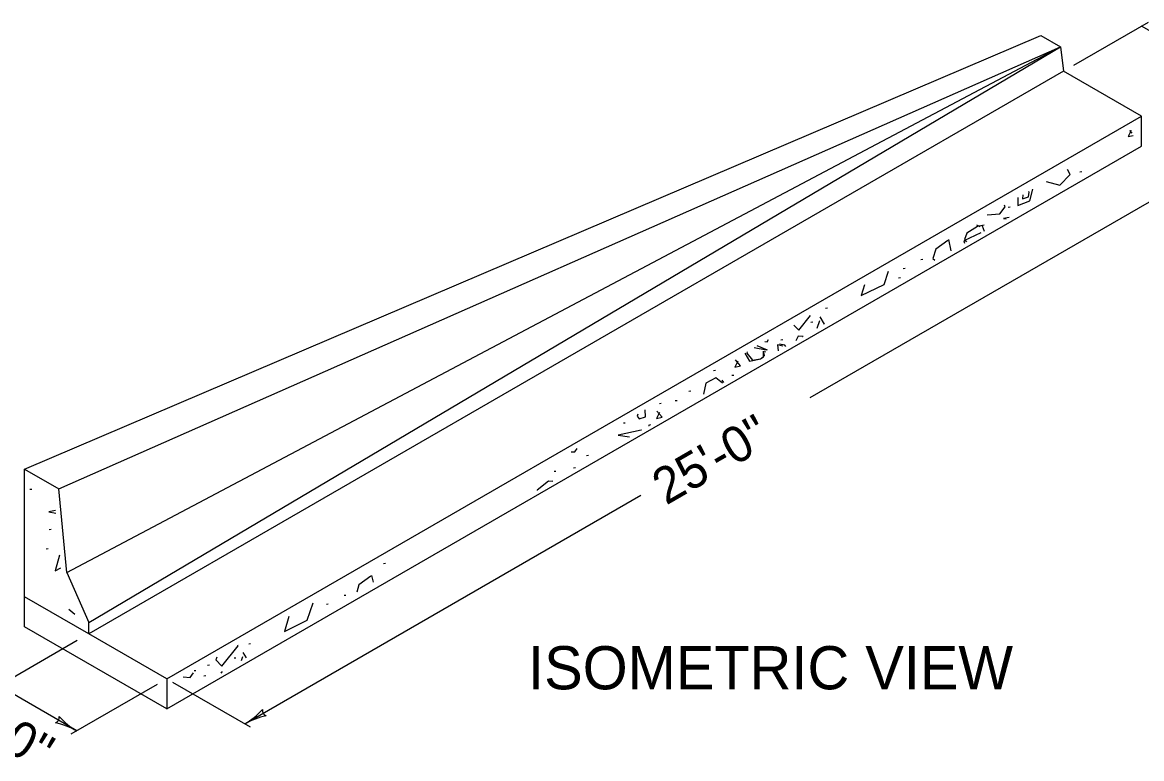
# Model space of a CAD drawing. Extents: x 1007 to 1035.5, y 1000.5 to 1021.5.
# Drawn here: x 1017.59 to 1023.81, y 1005.44 to 1009.53 of the extents above; entities that cross this region are included whole.
import ezdxf

# ---------------------------------------------------------------- set-up
doc = ezdxf.new("R2010")
doc.units = 0
doc.layers.add('Level 1', color=7, linetype='Continuous')

msp = doc.modelspace()

# ---------------------------------------------------------------- linework, layer by layer
at = {"layer": 'Level 1'}
for p, q in [((1023.8452, 1009.5252), (1023.4315, 1009.2863)), ((1024.2418, 1009.2542), (1023.8088, 1009.5042)), ((1017.6068, 1007.0433), (1023.2495, 1009.4521)), ((1023.2495, 1009.4521), (1023.3578, 1009.3896)), ((1017.7963, 1006.9339), (1023.3578, 1009.3896)), ((1017.8414, 1006.4703), (1023.3578, 1009.3896)), ((1017.9632, 1006.1917), (1023.3578, 1009.3896)), ((1023.3578, 1009.3896), (1023.3758, 1009.2542)), ((1023.2669, 1009.3495), (1023.282, 1009.3495)), ((1023.3758, 1009.2542), (1017.9632, 1006.1292)), ((1023.8088, 1009.0042), (1023.3758, 1009.2542)), ((1018.3962, 1005.8792), (1023.8088, 1009.0042)), ((1023.8088, 1008.8375), (1023.8088, 1009.0042)), ((1018.3962, 1005.7125), (1023.8088, 1008.8375)), ((1021.9677, 1007.4412), (1024.2418, 1008.7542)), ((1017.6068, 1006.3349), (1017.6068, 1007.0433)), ((1017.6068, 1007.0433), (1017.7963, 1006.9339)), ((1017.8414, 1006.4703), (1017.7963, 1006.9339)), ((1018.8292, 1005.6292), (1021.0291, 1006.8993)), ((1017.8414, 1006.4703), (1017.9632, 1006.1917)), ((1017.6068, 1006.1683), (1017.6068, 1006.3349)), ((1017.9632, 1006.1292), (1017.6068, 1006.3349)), ((1018.3962, 1005.7125), (1017.6068, 1006.1683)), ((1017.9632, 1006.1292), (1017.9632, 1006.1917)), ((1017.8982, 1006.0917), (1017.4288, 1005.8207)), ((1018.3962, 1005.8792), (1017.9632, 1006.1292)), ((1017.8962, 1005.5905), (1017.4632, 1005.8405)), ((1018.3425, 1005.8482), (1017.8633, 1005.5715)), ((1018.3962, 1005.8792), (1018.3962, 1005.7125)), ((1018.8603, 1005.6113), (1018.4292, 1005.8602))]:
    msp.add_line(p, q, dxfattribs=at)
for points in [[(1023.7505, 1008.9243), (1023.7345, 1008.891)], [(1023.7345, 1008.891), (1023.7613, 1008.8977)], [(1023.7562, 1008.9106), (1023.7432, 1008.9254)], [(1023.4113, 1008.6802), (1023.3964, 1008.7088)], [(1023.4773, 1008.6953), (1023.4667, 1008.694)], [(1023.2793, 1008.6421), (1023.354, 1008.6215)], [(1023.354, 1008.6215), (1023.4113, 1008.6802)], [(1023.1501, 1008.5684), (1023.1473, 1008.5455)], [(1023.1847, 1008.5815), (1023.18, 1008.5855)], [(1023.1807, 1008.5562), (1023.1847, 1008.5815)], [(1023.1887, 1008.5334), (1023.2048, 1008.5996)], [(1023.0224, 1008.4613), (1023.0504, 1008.5)], [(1023.0504, 1008.5), (1023.0466, 1008.5096)], [(1023.0781, 1008.499), (1023.0674, 1008.4977)], [(1023.122, 1008.5524), (1023.122, 1008.5081)], [(1023.122, 1008.5081), (1023.1887, 1008.5334)], [(1023.1473, 1008.5455), (1023.1807, 1008.5562)], [(1022.9521, 1008.4558), (1023.0224, 1008.4613)], [(1023.0727, 1008.4423), (1023.0421, 1008.436)], [(1023.0421, 1008.436), (1023.0572, 1008.4333)], [(1022.8979, 1008.3921), (1022.8379, 1008.3548)], [(1022.8926, 1008.4001), (1022.9113, 1008.3921)], [(1022.9353, 1008.3988), (1022.8979, 1008.3921)], [(1022.9359, 1008.3632), (1022.9259, 1008.3934)], [(1022.7326, 1008.3148), (1022.6658, 1008.2654)], [(1022.7511, 1008.2562), (1022.7379, 1008.3188)], [(1022.9158, 1008.3566), (1022.8211, 1008.3126)], [(1022.8211, 1008.3126), (1022.8248, 1008.2988)], [(1022.8379, 1008.3548), (1022.8259, 1008.3188)], [(1022.8259, 1008.3188), (1022.8366, 1008.3057)], [(1022.6658, 1008.2654), (1022.6498, 1008.2148)], [(1022.5938, 1008.2078), (1022.5831, 1008.2064)], [(1022.6498, 1008.2148), (1022.6607, 1008.2038)], [(1022.3792, 1008.0693), (1022.4042, 1008.1436)], [(1022.4956, 1008.1587), (1022.4849, 1008.1573)], [(1022.2524, 1008.008), (1022.3792, 1008.0693)], [(1022.2698, 1008.0672), (1022.2524, 1008.008)], [(1022.4694, 1008.1063), (1022.4588, 1008.105)], [(1021.9048, 1007.8152), (1021.9709, 1007.8969)], [(1022.0488, 1007.8498), (1022.0234, 1007.8898)], [(1022.0646, 1007.9381), (1022.0539, 1007.9368)], [(1021.8774, 1007.8437), (1021.9048, 1007.8152)], [(1021.9828, 1007.8596), (1021.9721, 1007.8583)], [(1022.0194, 1007.8672), (1022.0058, 1007.8248)], [(1022.0488, 1007.8497), (1022.0488, 1007.8498)], [(1021.7175, 1007.7526), (1021.7288, 1007.7512)], [(1021.7288, 1007.7512), (1021.7378, 1007.7642)], [(1021.8158, 1007.7614), (1021.8052, 1007.7601)], [(1021.9021, 1007.7818), (1021.8888, 1007.7572)], [(1021.9294, 1007.7807), (1021.9021, 1007.7818)], [(1021.9252, 1007.7782), (1021.9234, 1007.7792)], [(1021.6191, 1007.6965), (1021.6167, 1007.6885)], [(1021.7234, 1007.7058), (1021.6573, 1007.7183)], [(1021.7314, 1007.7045), (1021.675, 1007.7283)], [(1021.7141, 1007.6752), (1021.7088, 1007.6992)], [(1021.7088, 1007.6658), (1021.7088, 1007.6992)], [(1021.7154, 1007.6992), (1021.7208, 1007.6952)], [(1021.8168, 1007.7272), (1021.7874, 1007.7352)], [(1021.7874, 1007.7352), (1021.7913, 1007.7008)], [(1021.8274, 1007.7325), (1021.7981, 1007.7378)], [(1021.833, 1007.7248), (1021.8274, 1007.7325)], [(1021.5663, 1007.6435), (1021.5503, 1007.6102), (1021.5823, 1007.6182), (1021.553, 1007.6515)], [(1021.6049, 1007.6884), (1021.6313, 1007.6432)], [(1021.6167, 1007.6885), (1021.6487, 1007.6485)], [(1021.6313, 1007.6432), (1021.6954, 1007.6565)], [(1021.6487, 1007.6485), (1021.6928, 1007.6565)], [(1021.6928, 1007.6565), (1021.7088, 1007.6658)], [(1021.6954, 1007.6565), (1021.7141, 1007.6752)], [(1021.4428, 1007.5913), (1021.4321, 1007.5899)], [(1021.3887, 1007.5218), (1021.3768, 1007.4609)], [(1021.4447, 1007.5511), (1021.3887, 1007.5218)], [(1021.482, 1007.5217), (1021.4447, 1007.5511)], [(1021.478, 1007.5391), (1021.4878, 1007.5251)], [(1021.5443, 1007.565), (1021.5336, 1007.5637)], [(1021.3053, 1007.4767), (1021.2947, 1007.4753)], [(1021.1418, 1007.408), (1021.1311, 1007.4067)], [(1021.2301, 1007.4243), (1021.2194, 1007.423)], [(1021.0113, 1007.3503), (1021.0086, 1007.3391)], [(1021.0086, 1007.3391), (1021.0193, 1007.3244)], [(1021.0193, 1007.3244), (1021.0539, 1007.3338)], [(1021.0539, 1007.3338), (1021.0526, 1007.3738)], [(1021.1311, 1007.3588), (1021.1151, 1007.3254)], [(1021.1151, 1007.3254), (1021.1471, 1007.3334)], [(1021.1471, 1007.3334), (1021.1178, 1007.3668)], [(1021.0294, 1007.2598), (1020.9028, 1007.2337)], [(1020.9421, 1007.3), (1020.9314, 1007.2987)], [(1021.0322, 1007.2614), (1021.0322, 1007.2617)], [(1021.0825, 1007.2905), (1021.0713, 1007.2871)], [(1021.0713, 1007.2871), (1021.0751, 1007.2863)], [(1020.9028, 1007.2337), (1020.9653, 1007.2227)], [(1020.6413, 1007.1396), (1020.6616, 1007.1412)], [(1020.6616, 1007.1412), (1020.6739, 1007.1583)], [(1020.7369, 1007.12), (1020.7262, 1007.1187)], [(1020.5569, 1007.0317), (1020.5463, 1007.0303)], [(1020.6649, 1007.0513), (1020.6543, 1007.0499)], [(1020.5155, 1006.9777), (1020.4528, 1006.927)], [(1020.5388, 1006.9758), (1020.5155, 1006.9777)], [(1020.5373, 1006.9749), (1020.5368, 1006.979)], [(1017.6468, 1006.9315), (1017.636, 1006.9302)], [(1020.4528, 1006.927), (1020.4523, 1006.9258)], [(1017.7778, 1006.8139), (1017.7407, 1006.8063)], [(1017.7407, 1006.8063), (1017.7792, 1006.7994)], [(1017.7538, 1006.709), (1017.7431, 1006.7077)], [(1017.7374, 1006.601), (1017.7268, 1006.5997)], [(1017.801, 1006.5658), (1017.7757, 1006.4798)], [(1019.6103, 1006.5198), (1019.5996, 1006.5185)], [(1017.7757, 1006.4798), (1017.8077, 1006.4953)], [(1019.5298, 1006.4501), (1019.4631, 1006.4008)], [(1019.5432, 1006.416), (1019.5352, 1006.4541)], [(1019.4631, 1006.4008), (1019.4504, 1006.3608)], [(1019.391, 1006.3431), (1019.3803, 1006.3418)], [(1017.8864, 1006.2376), (1017.8531, 1006.2656)], [(1019.1764, 1006.2047), (1019.2091, 1006.3018)], [(1019.2928, 1006.294), (1019.2822, 1006.2927)], [(1019.074, 1006.2258), (1019.0497, 1006.1433)], [(1019.0497, 1006.1433), (1019.1764, 1006.2047)], [(1018.702, 1005.9505), (1018.7927, 1006.0625)], [(1018.7927, 1006.0625), (1018.7912, 1006.0669)], [(1018.8388, 1005.9967), (1018.8207, 1006.0252)], [(1018.8618, 1006.0734), (1018.8512, 1006.0721)], [(1018.6328, 1005.9556), (1018.6221, 1005.9543)], [(1018.6741, 1006.0002), (1018.6687, 1005.9852)], [(1018.6687, 1005.9852), (1018.702, 1005.9505)], [(1018.78, 1005.9949), (1018.7693, 1005.9936)], [(1018.8167, 1006.0025), (1018.8091, 1005.9789)], [(1018.4873, 1005.8913), (1018.526, 1005.8865)], [(1018.526, 1005.8865), (1018.5447, 1005.9132)], [(1018.5478, 1005.9265), (1018.5567, 1005.9265)], [(1018.6131, 1005.8968), (1018.6024, 1005.8954)], [(1018.6993, 1005.9172), (1018.6965, 1005.9119)], [(1018.705, 1005.9169), (1018.6993, 1005.9172)]]:
    msp.add_lwpolyline(points, dxfattribs=at)
for centre, radius, start, end in [((1024.0042, 1009.8425), 0.3906, 239.98705, 239.99927), ((1018.6339, 1005.9675), 0.3906, 299.99996, 318.66875), ((1018.9578, 1005.7034), 0.0312, 168.77456, 250.89126), ((1017.7675, 1005.6648), 0.0312, 288.77387, 10.89056), ((1018.0915, 1005.9288), 0.3906, 221.34643, 239.99316), ((1019.0245, 1005.2909), 0.3906, 101.34712, 119.99385), ((1017.7008, 1005.2522), 0.3906, 59.99927, 78.66806), ((1017.7008, 1005.2522), 0.3906, 59.98705, 59.99927), ((1018.6339, 1005.9675), 0.3906, 299.98774, 299.99996)]:
    msp.add_arc(centre, radius, start, end, dxfattribs=at)

# ---------------------------------------------------------------- texts
for s, rotation, p in [("25'-0''", 29.99996, (1021.1686, 1006.8413)), ("2'-0''", 329.99847, (1017.2245, 1005.6364))]:
    msp.add_text(s, height=0.2, rotation=rotation, dxfattribs=at).set_placement(p)
msp.add_text('ISOMETRIC VIEW', height=0.24, dxfattribs=at).set_placement((1020.4023, 1005.8213))

doc.saveas('drawing.dxf')
